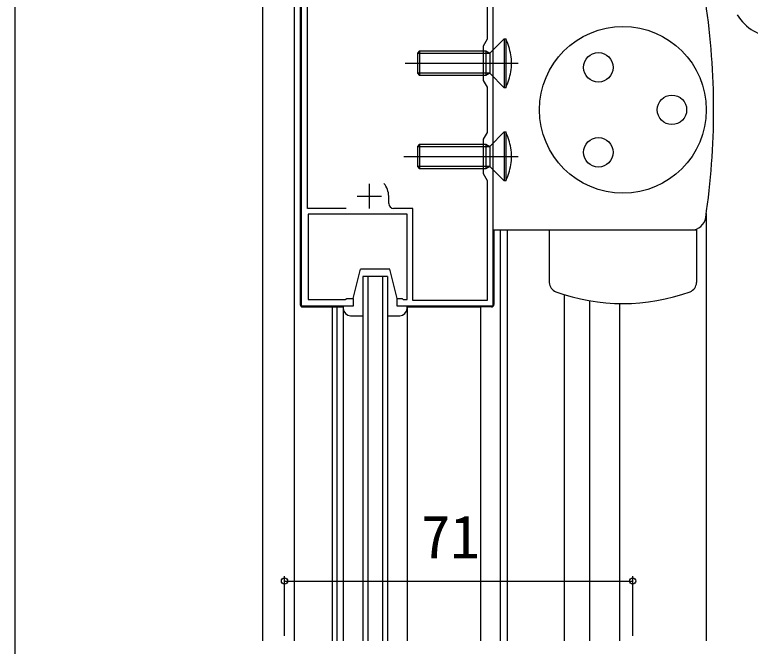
# Model space of a CAD drawing. Units: millimetres, scale not verified. Extents: x -525 to 525, y -782 to 777.
# Drawn here: x -525 to -375, y 299.9 to 428.7 of the extents above; entities that cross this region are included whole.
import ezdxf
from ezdxf.enums import TextEntityAlignment as Align

# ---------------------------------------------------------------- set-up
doc = ezdxf.new("R2010")
doc.units = ezdxf.units.MM
doc.header["$LTSCALE"] = 4
for name, color, linetype in [('0-2_YKK_11', 7, 'Continuous'), ('0-3_YKK_12', 2, 'Continuous'), ('0-4_YKK_13', 4, 'Continuous'), ('0-6_YKK_D', 6, 'Continuous'), ('0-7_YKK_ZWAK', 7, 'Continuous')]:
    doc.layers.add(name, color=color, linetype=linetype)
doc.styles.add('ＭＳ ゴシック', font='')
doc.styles.get('ＭＳ ゴシック').set_extended_font_data('MS Gothic')

msp = doc.modelspace()

# ---------------------------------------------------------------- linework, layer by layer
at = {"layer": '0-2_YKK_11'}
for p, q in [((-452.7, 394.16), (-452.7, 389.16)), ((-455.2, 391.66), (-450.2, 391.66)), ((-448.75, 390.16), (-448.75, 391.66))]:
    msp.add_line(p, q, dxfattribs=at)
for points in [[(-467, 489.26), (-465.3, 489.26), (-465.3, 466.76), (-427.2, 466.76), (-427.2, 469.76), (-426, 469.76), (-426, 459.26), (-427.5, 459.26), (-427.5, 369.26), (-447.005, 369.26), (-447.005, 370.76), (-446.005, 370.76), (-445.804, 370.56), (-445.005, 370.56), (-445.005, 387.96), (-465.2, 387.96), (-465.2, 370.56), (-457.646, 370.56), (-457.3, 370.76), (-456, 370.76), (-456, 369.26), (-466.5, 369.26)], [(-466.5, 369.26), (-466.5, 487.26), (-468, 487.26), (-468, 488.26)], [(-457.417, 389.16), (-465.3, 389.16), (-465.3, 465.56), (-457.417, 465.56)], [(-447.983, 465.56), (-427.2, 465.56), (-427.2, 460.46), (-428.7, 460.46), (-428.7, 423.646), (-429.5, 422.26), (-429.5, 415.26), (-428.7, 413.874), (-428.7, 404.646), (-429.5, 403.26), (-429.5, 396.26), (-428.7, 394.874), (-428.7, 370.36), (-443.805, 370.36), (-443.805, 389.16), (-447.75, 389.16)]]:
    msp.add_lwpolyline(points, dxfattribs=at)
for centre, radius, start, end in [((-452.7, 391.66), 3.95, 0.00004, 41.11166), ((-447.75, 390.16), 1, 180.00001, 269.99999)]:
    msp.add_arc(centre, radius, start, end, dxfattribs=at)
at = {"layer": '0-3_YKK_12'}
for p, q in [((-468, 487.26), (-468, 301.01)), ((-466.8, 487.26), (-466.8, 369.56)), ((-474.5, 482.263), (-474.5, 301.01)), ((-384, 409.471), (-384, 409.056)), ((-384, 388.107), (-384, 301.01)), ((-427.3, 384.763), (-427.3, 369.56)), ((-426, 384.763), (-426, 301.01)), ((-424.5, 301.01), (-424.5, 384.763)), ((-454.005, 375.26), (-454.005, 301.01)), ((-449.005, 375.26), (-454.005, 375.26)), ((-453.005, 375.26), (-453.005, 301.01)), ((-450.005, 375.26), (-450.005, 301.01)), ((-449.005, 375.26), (-449.005, 301.01)), ((-413, 371.606), (-413, 301.01)), ((-466.3, 369.06), (-458.005, 369.06)), ((-465.005, 369.26), (-465.005, 369.06)), ((-463.905, 369.26), (-463.905, 369.06)), ((-460.3, 369.06), (-460.3, 301.01)), ((-459.3, 369.06), (-459.3, 301.01)), ((-458.005, 369.06), (-458.005, 301.01)), ((-445.005, 369.26), (-445.005, 301.01)), ((-445.005, 369.06), (-430.005, 369.06)), ((-442.005, 369.26), (-442.005, 369.06)), ((-427.8, 369.06), (-430.005, 369.06)), ((-430, 369.06), (-430, 301.01)), ((-407.8, 370.346), (-407.8, 301.01)), ((-407.8, 370.346), (-407.8, 301.01)), ((-401.696, 369.769), (-401.696, 301.01))]:
    msp.add_line(p, q, dxfattribs=at)
for centre, start, end in [((-466.3, 369.56), 180, 270), ((-427.8, 369.56), 270, 0)]:
    msp.add_arc(centre, 0.5, start, end, dxfattribs=at)
at = {"layer": '0-4_YKK_13'}
for p, q in [((-427.499, 433.763), (-427.499, 384.763)), ((-425.199, 423.763), (-428.149, 420.813)), ((-425.199, 423.763), (-425.199, 413.763)), ((-425.199, 423.763), (-424.899, 423.763)), ((-424.899, 423.763), (-424.899, 413.763)), ((-442.449, 421.263), (-442.899, 420.813)), ((-442.899, 420.813), (-442.899, 416.713)), ((-442.899, 420.813), (-428.149, 420.813)), ((-442.449, 421.263), (-428.928, 421.263)), ((-442.449, 421.263), (-442.449, 416.263)), ((-428.928, 421.263), (-428.149, 420.813)), ((-428.928, 421.263), (-428.928, 416.263)), ((-428.149, 420.813), (-428.149, 416.713)), ((-445.405, 418.763), (-422.381, 418.763)), ((-428.149, 416.713), (-442.899, 416.713)), ((-442.899, 416.713), (-442.449, 416.263)), ((-428.928, 416.263), (-442.449, 416.263)), ((-428.149, 416.713), (-428.928, 416.263)), ((-428.149, 416.713), (-425.199, 413.763)), ((-424.899, 413.763), (-425.199, 413.763)), ((-425.199, 404.763), (-428.149, 401.813)), ((-425.199, 404.763), (-425.199, 394.763)), ((-425.199, 404.763), (-424.899, 404.763)), ((-424.899, 404.763), (-424.899, 394.763)), ((-442.449, 402.263), (-442.899, 401.813)), ((-442.449, 402.263), (-428.928, 402.263)), ((-442.449, 402.263), (-442.449, 397.263)), ((-428.928, 402.263), (-428.149, 401.813)), ((-428.928, 402.263), (-428.928, 397.263)), ((-442.899, 401.813), (-442.899, 397.713)), ((-442.899, 401.813), (-428.149, 401.813)), ((-428.149, 401.813), (-428.149, 397.713)), ((-445.673, 399.763), (-422.381, 399.763)), ((-428.149, 397.713), (-442.899, 397.713)), ((-442.899, 397.713), (-442.449, 397.263)), ((-428.149, 397.713), (-428.928, 397.263)), ((-428.149, 397.713), (-425.199, 394.763)), ((-428.928, 397.263), (-442.449, 397.263)), ((-424.899, 394.763), (-425.199, 394.763)), ((-427.499, 384.763), (-387.081, 384.763)), ((-415.999, 384.763), (-415.999, 374.056)), ((-456.005, 370.76), (-454.505, 376.76)), ((-448.505, 376.76), (-454.505, 376.76)), ((-447.005, 370.76), (-448.505, 376.76)), ((-456.005, 370.76), (-456.005, 369.26)), ((-458.005, 369.26), (-458.005, 368.76)), ((-445.005, 368.76), (-445.005, 369.26)), ((-456.505, 367.26), (-454.005, 367.26)), ((-456.505, 367.26), (-454.005, 367.26)), ((-449.005, 367.26), (-446.505, 367.26)), ((-449.005, 367.26), (-446.505, 367.26))]:
    msp.add_line(p, q, dxfattribs=at)
for points in [[(-415.999, 384.763), (-385.999, 384.763), (-385.999, 374.056)], [(-445.005, 368.76), (-445.005, 369.26), (-447.005, 369.26), (-447.005, 370.76)], [(-456.005, 369.26), (-458.005, 369.26), (-458.005, 368.76)]]:
    msp.add_lwpolyline(points, dxfattribs=at)
for centre, radius in [((-400.999, 409.263), 17), ((-405.999, 417.923), 3), ((-390.999, 409.263), 3), ((-405.999, 400.603), 3)]:
    msp.add_circle(centre, radius, dxfattribs=at)
for centre, radius, start, end in [((-532.501, 409.263), 150, 0, 8.41017), ((-369.873, 433.163), 9, 210.00004, 270), ((-435.999, 418.387), 12.334, 9.78333, 25.83982), ((-433.891, 418.763), 10.192, 350.28421, 9.71579), ((-435.999, 419.139), 12.334, 334.16018, 350.21666), ((-532.501, 409.263), 150, 351.58983, 359.99998), ((-435.999, 399.387), 12.334, 9.78333, 25.83982), ((-433.891, 399.763), 10.192, 350.28421, 9.71579), ((-435.999, 400.139), 12.334, 334.16018, 350.21666), ((-387.081, 387.763), 3, 270, 351.58987), ((-413.999, 374.056), 2, 179.99989, 249.99497), ((-387.999, 374.056), 2, 290.00503, 0.00011), ((-400.999, 409.763), 40, 249.99482, 290.00523), ((-456.505, 368.76), 1.5, 180, 270), ((-456.505, 368.76), 1.5, 180, 270), ((-446.505, 368.76), 1.5, 270, 0), ((-446.505, 368.76), 1.5, 270, 0)]:
    msp.add_arc(centre, radius, start, end, dxfattribs=at)
at = {"layer": '0-6_YKK_D'}
for p, q in [((-470, 302.01), (-470, 314.16)), ((-399, 302.01), (-399, 314.16)), ((-470, 313.16), (-399, 313.16))]:
    msp.add_line(p, q, dxfattribs=at)
for centre in [(-470, 313.16), (-399, 313.16)]:
    msp.add_circle(centre, 0.637, dxfattribs=at)
at = {"layer": '0-7_YKK_ZWAK'}
msp.add_line((-525, 747.5), (-525, -782.5), dxfattribs=at)

# ---------------------------------------------------------------- texts
at = {"layer": '0-6_YKK_D', "style": 'ＭＳ ゴシック'}
msp.add_text('71', height=8.798, dxfattribs=at).set_placement((-442.17, 315.16), align=Align.BOTTOM_LEFT)

doc.saveas('drawing.dxf')
